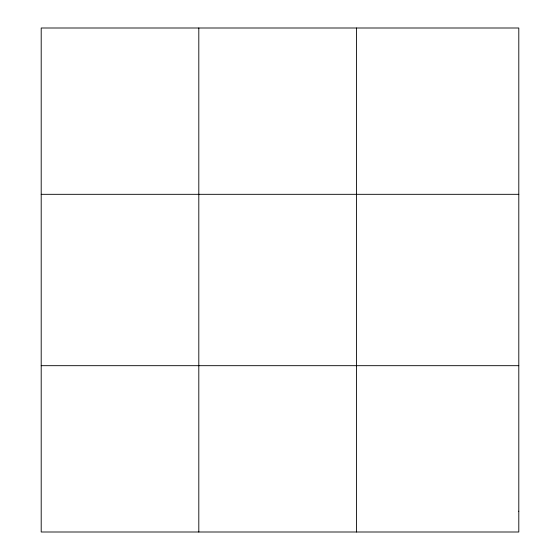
<?xml version="1.0" encoding="UTF-8"?>
<svg xmlns="http://www.w3.org/2000/svg" width="560" height="560" viewBox="0 0 560 560"><rect width="100%" height="100%" fill="white"/><g stroke="black" fill="none" stroke-linecap="round" stroke-linejoin="round"><path stroke-width="0.84" d="M198.807 28L198.807 532M356.419 28L356.419 532M41.202 194.32L518.798 194.32M41.202 365.68L518.798 365.68M518.798 511.21L518.798 532L41.202 532L41.202 28L518.798 28L518.798 511.21"/></g></svg>
